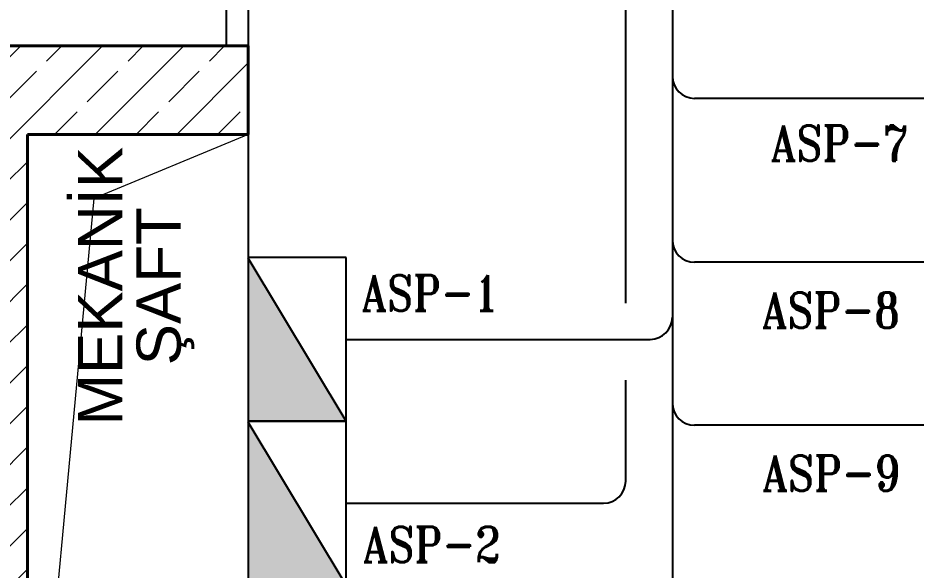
# Model space of a CAD drawing. Header units: millimetres. Extents: x -106996 to 276536, y -21995 to 37993.
# Drawn here: x -71582 to -67527, y -7762 to -5272 of the extents above; entities that cross this region are included whole.
import ezdxf

# ---------------------------------------------------------------- set-up
doc = ezdxf.new("R2010")
doc.units = ezdxf.units.MM
doc.header["$LTSCALE"] = 100
doc.layers.get('0').update_dxf_attribs({"color": 3})
doc.layers.add('0E KUVVET HATTI', color=7, linetype='Continuous')
doc.layers.add('0E PANOLAR', color=7, linetype='Continuous')
for name, color, linetype, lineweight, true_color in [('_aks_Pen_No__1_Pen_No__30', 7, 'Continuous', 25, 0xe6462f), ('_asansör kabin_Pen_No__4', 7, 'Continuous', 25, 0x4a4a4a), ('_Duvar-Alçıpan_Pen_No__4', 7, 'Continuous', 25, 0x4a4a4a), ('_Döşeme-Boşluk_Pen_No__6', 7, 'Continuous', 15, 0x5f5f5f), ('_Yazı_Pen_No__142', 7, 'Continuous', 18, 0x00506a), ('kolon_Pen_No__2_Pen_No__2', 7, 'Continuous', 40, 0x353535), ('kolon_Pen_No__2_Pen_No__6', 7, 'Continuous', 15, 0x5f5f5f)]:
    doc.layers.add(name, color=color, linetype=linetype, lineweight=lineweight, true_color=true_color)
doc.layers.add('_Duvar-Perde_Pen_No__5', color=250, linetype='Continuous', lineweight=20)
doc.styles.add('GENERATED_STYLE_2', font='arial.ttf')
doc.styles.add('GENERATED_STYLE_5', font='romant.shx')

# ---------------------------------------------------------------- blocks, each defined once
blk = doc.blocks.new('PANO2')
at = {"layer": '0E PANOLAR', "linetype": 'Continuous'}
for p, q in [((-36.77, 22.06), (37.15, 22.06)), ((-36.77, -22.06), (-36.77, 22.06)), ((-36.77, 22.06), (36.77, -22.06)), ((37.15, 22.06), (37.15, -22.1)), ((36.77, -22.06), (-36.77, -22.06))]:
    blk.add_line(p, q, dxfattribs=at)
blk.add_solid([(-36.77, -22.06), (36.77, -22.06), (-36.77, 22.06)], dxfattribs=at)

msp = doc.modelspace()

# ---------------------------------------------------------------- hatches: boundary and pattern name
at = {"layer": '_Duvar-Perde_Pen_No__5', "linetype": 'Continuous'}
h = msp.add_hatch(dxfattribs=at)
h.set_pattern_fill('DÜZ___KESIK', color=9, style=0, pattern_type=2)
h.set_pattern_definition([(45, (-762076.83, -30745.37), (-183.84776, 183.84776), []), (45, (-762168.75, -30653.45), (-183.84776, 183.84776), [194.99999, -65])])
h.paths.add_polyline_path([(-83663.2211744, -5397.8686115), (-84534.4780918, -9697.8811068), (-76452.1003559, -9697.8811068), (-70541.8548587, -9697.8811068), (-70541.8548587, -9297.881131), (-71539.0638339, -9297.881131), (-71539.0638339, -5797.6527096), (-70541.8548587, -5797.6527096), (-70541.8548587, -5397.881257), (-71939.0638097, -5397.881257), (-71939.0638097, -5787.881051), (-71939.0638097, -9297.881131), (-76452.1003559, -9297.881131), (-83943.4029375, -9297.881131), (-83234.2396246, -5797.8683787), (-77451.5682908, -5797.8810243), (-77451.5682908, -5397.881257)])

# ---------------------------------------------------------------- linework, layer by layer
for p, q in [((-68627.0755218, -391.8019551), (-68627.0755218, -8835.8621706)), ((-68837.710412, -6558.4332813), (-68837.710412, -509.9428002)), ((-67418.4766991, -5634.7226265), (-68527.0755218, -5634.7226265)), ((-67418.4766991, -6373.9225266), (-68527.0755218, -6373.9225266)), ((-70100.4924014, -6721.9663124), (-68727.0755218, -6721.9663124)), ((-68837.710412, -7361.1662125), (-68837.710412, -6906.5854421)), ((-67416.2543938, -7109.4185846), (-68527.0755218, -7109.4185846)), ((-70100.4924014, -7461.1662125), (-68991.8935786, -7461.1662125)), ((-68991.8935786, -7461.1662125), (-68937.710412, -7461.1662125))]:
    msp.add_line(p, q)
for centre, start, end in [((-68527.0755218, -5534.7226265), 180, 270), ((-68527.0755218, -6273.9225266), 180, 270), ((-68727.0755218, -6621.9663124), 270, 0), ((-68527.0755218, -7009.4185846), 180, 270), ((-68937.710412, -7361.1662125), 270, 0)]:
    msp.add_arc(centre, 100, start, end)
at = {"layer": '_aks_Pen_No__1_Pen_No__30', "color": 9, "linetype": 'Continuous'}
msp.add_line((-70541.7900362, 5702.1189586), (-70541.7900362, -12283.7046797), dxfattribs=at)
at = {"layer": '_Duvar-Alçıpan_Pen_No__4', "color": 9, "linetype": 'Continuous'}
for p, q in [((-70641.854859, -4433.6143285), (-70641.854859, -5397.8811589)), ((-70541.854859, -4433.6143285), (-70541.854859, -5397.8811589))]:
    msp.add_line(p, q, dxfattribs=at)
at = {"layer": '_Döşeme-Boşluk_Pen_No__6', "color": 9, "linetype": 'Continuous', "flags": 128}
msp.add_lwpolyline([(-70541.8548587, -5797.6527048), (-71239.704088, -6086.8898183), (-71539.0638339, -9297.8811406)], dxfattribs=at)
at = {"layer": 'kolon_Pen_No__2_Pen_No__2', "color": 9, "linetype": 'Continuous'}
for p, q in [((-71939.0637846, -5397.8811589), (-70541.8548587, -5397.8811589)), ((-70541.8548587, -5797.6527048), (-70541.8548587, -5397.8811589)), ((-71539.0638339, -9297.8811406), (-71539.0638339, -5797.6526865)), ((-70541.8548587, -5797.6527048), (-71539.0638339, -5797.6527048))]:
    msp.add_line(p, q, dxfattribs=at)
at = {"layer": 'kolon_Pen_No__2_Pen_No__6', "color": 9, "linetype": 'Continuous'}
msp.add_line((-70541.8548587, -9297.8811928), (-70541.8548587, -5797.6527048), dxfattribs=at)

# ---------------------------------------------------------------- block references
at = {"layer": '0E KUVVET HATTI', "color": 2, "linetype": 'Continuous', "xscale": -10, "yscale": 10, "zscale": 10, "rotation": 270}
for p in [(-70321.1412188, -6723.8182335), (-70321.1412188, -7463.0181336)]:
    msp.add_blockref('PANO2', p, dxfattribs=at)

# ---------------------------------------------------------------- texts
at = {"layer": '_asansör kabin_Pen_No__4', "color": 1, "linetype": 'Continuous', "char_height": 160, "attachment_point": 1, "line_spacing_factor": 0.715893, "style": 'GENERATED_STYLE_5'}
for s, insert in [('\\A1;{\\W0.85;ASP-7}', (-68183.2665742, -5756.5166143)), ('\\A1;{\\W0.85;ASP-1}', (-70031.2741319, -6432.8473203)), ('\\A1;{\\W0.85;ASP-8}', (-68223.4935521, -6509.9434391)), ('\\A1;{\\W0.85;ASP-9}', (-68221.2712469, -7245.4394971)), ('\\A1;{\\W0.85;ASP-2}', (-70025.1894722, -7567.1042346))]:
    msp.add_mtext(s, dxfattribs=dict(at, insert=insert))
at = {"layer": '_Yazı_Pen_No__142', "color": 9, "linetype": 'Continuous', "insert": (-71047.6914656, -6482.0612732), "char_height": 200, "attachment_point": 5, "rotation": 90, "line_spacing_factor": 0.790725, "style": 'GENERATED_STYLE_2'}
msp.add_mtext('\\A1;{\\fArial TUR|b0|i0|c162|p34;MEKANİK\\P\\fArial TUR|b0|i0|c162|p34;ŞAFT}', dxfattribs=at)

doc.saveas('drawing.dxf')
